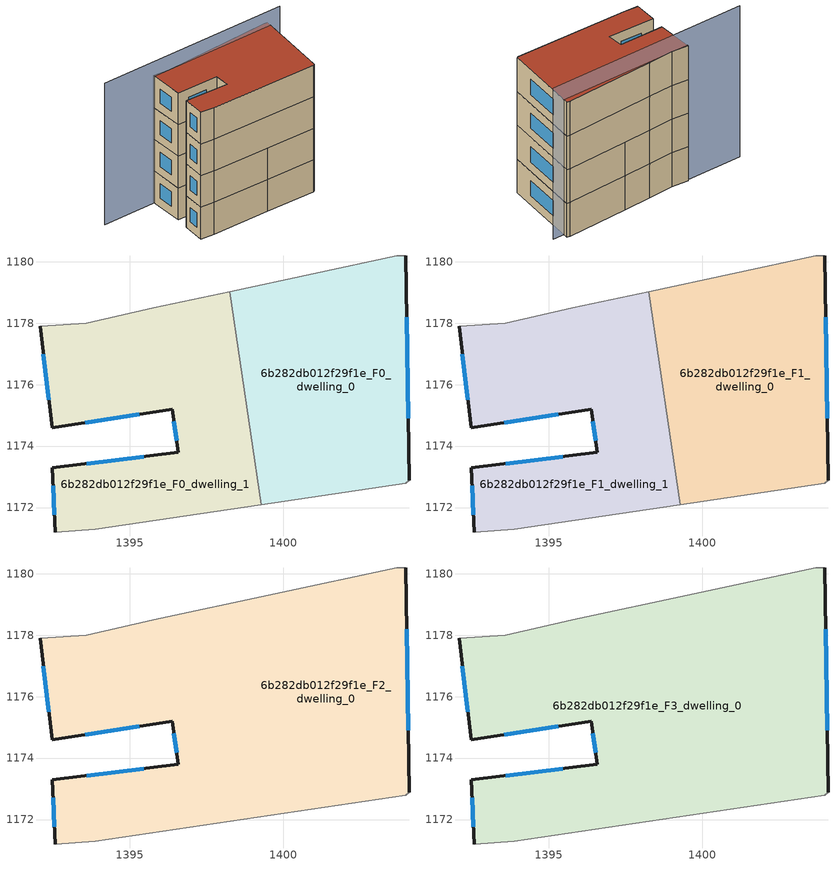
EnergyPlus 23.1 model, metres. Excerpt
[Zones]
6b282db012f29f1e_F0_dwelling_0
 floor ground (EU_floor_Construction): 1403.99,1180.2 1404.09,1172.89 1403.98,1172.79 1399.28,1172.09 1398.25,1179.03 1403.69,1180.2 z0
 wall outside (EU_wall_Construction): 1404.09,1172.89 1403.99,1180.2 z0:3
 wall adiabatic (EU_wall_Construction): 1399.28,1172.09 1403.98,1172.79 1404.09,1172.89 / 1403.99,1180.2 1403.69,1180.2 1398.25,1179.03 z0:3
 wall to 6b282db012f29f1e_F0_dwelling_1 (EU_wall_Construction): 1398.25,1179.03 1399.28,1172.09 z0:3
 window (EU_Window_Construction): 1404.06,1174.9 1404.01,1178.19 z0.83:2.17
6b282db012f29f1e_F0_dwelling_1
 floor ground (EU_floor_Construction): 1398.25,1179.03 1399.28,1172.09 1393.88,1171.29 1392.58,1171.19 1392.48,1173.29 1396.58,1173.79 1396.38,1175.2 1392.48,1174.6 1392.08,1177.9 1393.58,1178 1395.78,1178.5 z0
 wall outside (EU_wall_Construction): 1392.08,1177.9 1392.48,1174.6 1396.38,1175.2 1396.58,1173.79 1392.48,1173.29 1392.58,1171.19 z0:3
 wall adiabatic (EU_wall_Construction): 1392.58,1171.19 1393.88,1171.29 1399.28,1172.09 / 1398.25,1179.03 1395.78,1178.5 1393.58,1178 1392.08,1177.9 z0:3
 window (EU_Window_Construction): 1392.5,1172.72 1392.55,1171.77 / 1395.45,1173.66 1393.61,1173.43 / 1396.44,1174.81 1396.53,1174.18 / 1393.55,1174.76 1395.31,1175.03 / 1392.19,1176.99 1392.37,1175.5 z0.83:2.17
6b282db012f29f1e_F1_dwelling_0
 floor to 6b282db012f29f1e_F0_dwelling_0 (EU_floor_Construction): 1403.99,1180.2 1404.09,1172.89 1403.98,1172.79 1399.28,1172.09 1398.25,1179.03 1403.69,1180.2 z3
 wall outside (EU_wall_Construction): 1404.09,1172.89 1403.99,1180.2 z3:6
 wall adiabatic (EU_wall_Construction): 1399.28,1172.09 1403.98,1172.79 1404.09,1172.89 / 1403.99,1180.2 1403.69,1180.2 1398.25,1179.03 z3:6
 wall to 6b282db012f29f1e_F1_dwelling_1 (EU_wall_Construction): 1398.25,1179.03 1399.28,1172.09 z3:6
 window (EU_Window_Construction): 1404.06,1174.9 1404.01,1178.19 z3.83:5.17
6b282db012f29f1e_F1_dwelling_1
 floor to 6b282db012f29f1e_F0_dwelling_1 (EU_floor_Construction): 1398.25,1179.03 1399.28,1172.09 1393.88,1171.29 1392.58,1171.19 1392.48,1173.29 1396.58,1173.79 1396.38,1175.2 1392.48,1174.6 1392.08,1177.9 1393.58,1178 1395.78,1178.5 z3
 wall outside (EU_wall_Construction): 1392.08,1177.9 1392.48,1174.6 1396.38,1175.2 1396.58,1173.79 1392.48,1173.29 1392.58,1171.19 z3:6
 wall adiabatic (EU_wall_Construction): 1392.58,1171.19 1393.88,1171.29 1399.28,1172.09 / 1398.25,1179.03 1395.78,1178.5 1393.58,1178 1392.08,1177.9 z3:6
 window (EU_Window_Construction): 1392.5,1172.72 1392.55,1171.77 / 1395.45,1173.66 1393.61,1173.43 / 1396.44,1174.81 1396.53,1174.18 / 1393.55,1174.76 1395.31,1175.03 / 1392.19,1176.99 1392.37,1175.5 z3.83:5.17
6b282db012f29f1e_F2_dwelling_0
 floor to 6b282db012f29f1e_F1_dwelling_0 (EU_floor_Construction): 1403.99,1180.2 1404.09,1172.89 1403.98,1172.79 1399.28,1172.09 1398.25,1179.03 1403.69,1180.2 z6
 floor to 6b282db012f29f1e_F1_dwelling_1 (EU_floor_Construction): 1398.25,1179.03 1399.28,1172.09 1393.88,1171.29 1392.58,1171.19 1392.48,1173.29 1396.58,1173.79 1396.38,1175.2 1392.48,1174.6 1392.08,1177.9 1393.58,1178 1395.78,1178.5 z6
 wall outside (EU_wall_Construction): 1404.09,1172.89 1403.99,1180.2 / 1392.08,1177.9 1392.48,1174.6 1396.38,1175.2 1396.58,1173.79 1392.48,1173.29 1392.58,1171.19 z6:9
 wall adiabatic (EU_wall_Construction): 1392.58,1171.19 1393.88,1171.29 1403.98,1172.79 1404.09,1172.89 / 1403.99,1180.2 1403.69,1180.2 1395.78,1178.5 1393.58,1178 1392.08,1177.9 z6:9
 window (EU_Window_Construction): 1404.06,1174.9 1404.01,1178.19 / 1392.5,1172.72 1392.55,1171.77 / 1395.45,1173.66 1393.61,1173.43 / 1396.44,1174.81 1396.53,1174.18 / 1393.55,1174.76 1395.31,1175.03 / 1392.19,1176.99 1392.37,1175.5 z6.83:8.17
6b282db012f29f1e_F3_dwelling_0
 floor to 6b282db012f29f1e_F2_dwelling_0 (EU_floor_Construction): 1403.99,1180.2 1404.09,1172.89 1403.98,1172.79 1393.88,1171.29 1392.58,1171.19 1392.48,1173.29 1396.58,1173.79 1396.38,1175.2 1392.48,1174.6 1392.08,1177.9 1393.58,1178 1395.78,1178.5 1403.69,1180.2 z9
 wall outside (EU_wall_Construction): 1404.09,1172.89 1403.99,1180.2 / 1392.08,1177.9 1392.48,1174.6 1396.38,1175.2 1396.58,1173.79 1392.48,1173.29 1392.58,1171.19 z9:12
 wall adiabatic (EU_wall_Construction): 1392.58,1171.19 1393.88,1171.29 1403.98,1172.79 1404.09,1172.89 / 1403.99,1180.2 1403.69,1180.2 1395.78,1178.5 1393.58,1178 1392.08,1177.9 z9:12
 window (EU_Window_Construction): 1404.06,1174.9 1404.01,1178.19 / 1392.5,1172.72 1392.55,1171.77 / 1395.45,1173.66 1393.61,1173.43 / 1396.44,1174.81 1396.53,1174.18 / 1393.55,1174.76 1395.31,1175.03 / 1392.19,1176.99 1392.37,1175.5 z9.83:11.17
 roof outside (EU_roof_Construction): 1403.98,1172.79 1404.09,1172.89 1403.99,1180.2 1403.69,1180.2 1395.78,1178.5 1393.58,1178 1392.08,1177.9 1392.48,1174.6 1396.38,1175.2 1396.58,1173.79 1392.48,1173.29 1392.58,1171.19 1393.88,1171.29 z12
shading: 1404.99,1179.9 1387.02,1176.91 z0:13.4
[Building]
EU S2 Campaign: North Axis=0; Terrain=City; Solar Distribution=FullExterior
[Site:Location]
Lyon-Bron: Latitude=45.75; Longitude=5; Time Zone=1; Elevation=198
[SizingPeriod:WeatherFileDays]
AnnualSizingPeriod: Begin Month=1; Begin Day of Month=1; End Month=12; End Day of Month=31; Day of Week for Start Day=Monday; Use Weather File Daylight Saving Period=No; Use Weather File Rain and Snow Indicators=No
[MATERIAL]
EU_InternalMass_Material: Roughness=MediumRough; Thickness=0.1; Conductivity=1; Density=1800; Specific Heat=900; Thermal Absorptance=0.9; Solar Absorptance=0.7; Visible Absorptance=0.7
[MATERIAL:NOMASS] Roughness=MediumRough; Thermal Absorptance=0.9; Solar Absorptance=0.7; Visible Absorptance=0.7
Name | Thermal Resistance
EU_wall_NoMass | 0.87146
EU_roof_NoMass | 0.842276
EU_floor_NoMass | 0.496999
[WINDOWMATERIAL:SIMPLEGLAZINGSYSTEM]
EU_Window_SimpleGlazing: UFactor=2.2525; Solar Heat Gain Coefficient=0.76; Visible Transmittance=0.76
[CONSTRUCTION]
EU_wall_Construction: EU_wall_NoMass
EU_roof_Construction: EU_roof_NoMass
EU_floor_Construction: EU_floor_NoMass
EU_Window_Construction: EU_Window_SimpleGlazing
EU_InternalMass_Construction: EU_InternalMass_Material
[ZONE] Type=1; Multiplier=1; Ceiling Height=autocalculate; Floor Area=autocalculate; Part of Total Floor Area=Yes
Name | Volume
6b282db012f29f1e_F0_dwelling_0; 6b282db012f29f1e_F1_dwelling_0 | 115.457
6b282db012f29f1e_F2_dwelling_0 | 230.911
6b282db012f29f1e_F3_dwelling_0 | 230.917
6b282db012f29f1e_F0_dwelling_1; 6b282db012f29f1e_F1_dwelling_1 | 115.455
[INTERNALMASS] Construction=EU_InternalMass_Construction
Name | Zone or ZoneList | Surface Area
6b282db012f29f1e_F0_dwelling_0_EU_InternalMass | 6b282db012f29f1e_F0_dwelling_0 | 38.4856
6b282db012f29f1e_F0_dwelling_1_EU_InternalMass | 6b282db012f29f1e_F0_dwelling_1 | 38.4851
6b282db012f29f1e_F1_dwelling_0_EU_InternalMass | 6b282db012f29f1e_F1_dwelling_0 | 38.4856
6b282db012f29f1e_F1_dwelling_1_EU_InternalMass | 6b282db012f29f1e_F1_dwelling_1 | 38.4851
6b282db012f29f1e_F2_dwelling_0_EU_InternalMass | 6b282db012f29f1e_F2_dwelling_0 | 76.9725
6b282db012f29f1e_F3_dwelling_0_EU_InternalMass | 6b282db012f29f1e_F3_dwelling_0 | 76.9725
[OTHEREQUIPMENT] Fuel Type=Electricity; Design Level Calculation Method=Watts/Area; Power per Zone Floor Area=1; Fraction Latent=0; Fraction Radiant=0; Fraction Lost=0; Carbon Dioxide Generation Rate=0; EndUse Subcategory=EU_Step8_InternalGains
Name | Zone or ZoneList or Space or SpaceList | Schedule
EU_Step8_InternalGain_6b282db012f29f1e_F0_dwelling_0_f000 | 6b282db012f29f1e_F0_dwelling_0 | EU_Step8_GainSchedule_6b282db012f29f1e_F0_dwelling_0_f000
EU_Step8_InternalGain_6b282db012f29f1e_F0_dwelling_1_f000 | 6b282db012f29f1e_F0_dwelling_1 | EU_Step8_GainSchedule_6b282db012f29f1e_F0_dwelling_1_f000
EU_Step8_InternalGain_6b282db012f29f1e_F1_dwelling_0_f000 | 6b282db012f29f1e_F1_dwelling_0 | EU_Step8_GainSchedule_6b282db012f29f1e_F1_dwelling_0_f000
EU_Step8_InternalGain_6b282db012f29f1e_F1_dwelling_1_f000 | 6b282db012f29f1e_F1_dwelling_1 | EU_Step8_GainSchedule_6b282db012f29f1e_F1_dwelling_1_f000
EU_Step8_InternalGain_6b282db012f29f1e_F2_dwelling_0_f000 | 6b282db012f29f1e_F2_dwelling_0 | EU_Step8_GainSchedule_6b282db012f29f1e_F2_dwelling_0_f000
EU_Step8_InternalGain_6b282db012f29f1e_F3_dwelling_0_f000 | 6b282db012f29f1e_F3_dwelling_0 | EU_Step8_GainSchedule_6b282db012f29f1e_F3_dwelling_0_f000
[ZONEVENTILATION:DESIGNFLOWRATE] Schedule=EU_AlwaysOn; Design Flow Rate Calculation Method=AirChanges/Hour; Air Changes per Hour=0.425; Ventilation Type=Natural; Fan Pressure Rise=0; Fan Total Efficiency=1; Constant Term Coefficient=1; Temperature Term Coefficient=0; Velocity Term Coefficient=0; Velocity Squared Term Coefficient=0; Minimum Indoor Temperature=-100; Maximum Indoor Temperature=100; Delta Temperature=-100; Minimum Outdoor Temperature=-100; Maximum Outdoor Temperature=100; Maximum Wind Speed=40
Name | Zone or ZoneList or Space or SpaceList
EU_ConstantAir_6b282db012f29f1e_F0_dwelling_0 | 6b282db012f29f1e_F0_dwelling_0
EU_ConstantAir_6b282db012f29f1e_F0_dwelling_1 | 6b282db012f29f1e_F0_dwelling_1
EU_ConstantAir_6b282db012f29f1e_F1_dwelling_0 | 6b282db012f29f1e_F1_dwelling_0
EU_ConstantAir_6b282db012f29f1e_F1_dwelling_1 | 6b282db012f29f1e_F1_dwelling_1
EU_ConstantAir_6b282db012f29f1e_F2_dwelling_0 | 6b282db012f29f1e_F2_dwelling_0
EU_ConstantAir_6b282db012f29f1e_F3_dwelling_0 | 6b282db012f29f1e_F3_dwelling_0
[HVACTEMPLATE:THERMOSTAT] Constant Heating Setpoint=20; Constant Cooling Setpoint=50
EU_HeatOnly_6b282db012f29f1e_F0_dwelling_0; EU_HeatOnly_6b282db012f29f1e_F0_dwelling_1; EU_HeatOnly_6b282db012f29f1e_F1_dwelling_0; EU_HeatOnly_6b282db012f29f1e_F1_dwelling_1; EU_HeatOnly_6b282db012f29f1e_F2_dwelling_0; EU_HeatOnly_6b282db012f29f1e_F3_dwelling_0
[HVACTEMPLATE:ZONE:IDEALLOADSAIRSYSTEM] System Availability Schedule=EU_AlwaysOn; Maximum Heating Supply Air Temperature=50; Minimum Cooling Supply Air Temperature=13; Maximum Heating Supply Air Humidity Ratio=0.0156; Minimum Cooling Supply Air Humidity Ratio=0.0077; Heating Limit=NoLimit; Cooling Limit=NoLimit; Heating Availability Schedule=EU_AlwaysOn; Cooling Availability Schedule=EU_CoolingOff; Dehumidification Control Type=ConstantSensibleHeatRatio; Cooling Sensible Heat Ratio=0.7; Dehumidification Setpoint=60; Humidification Control Type=None; Humidification Setpoint=30; Outdoor Air Method=None; Outdoor Air Flow Rate per Person=0.00944; Outdoor Air Flow Rate per Zone Floor Area=0; Outdoor Air Flow Rate per Zone=0; Demand Controlled Ventilation Type=None; Outdoor Air Economizer Type=NoEconomizer; Heat Recovery Type=None; Sensible Heat Recovery Effectiveness=0.7; Latent Heat Recovery Effectiveness=0.65
Name | Template Thermostat
6b282db012f29f1e_F0_dwelling_0 | EU_HeatOnly_6b282db012f29f1e_F0_dwelling_0
6b282db012f29f1e_F0_dwelling_1 | EU_HeatOnly_6b282db012f29f1e_F0_dwelling_1
6b282db012f29f1e_F1_dwelling_0 | EU_HeatOnly_6b282db012f29f1e_F1_dwelling_0
6b282db012f29f1e_F1_dwelling_1 | EU_HeatOnly_6b282db012f29f1e_F1_dwelling_1
6b282db012f29f1e_F2_dwelling_0 | EU_HeatOnly_6b282db012f29f1e_F2_dwelling_0
6b282db012f29f1e_F3_dwelling_0 | EU_HeatOnly_6b282db012f29f1e_F3_dwelling_0
[SIZING:ZONE] Zone Cooling Design Supply Air Temperature Input Method=SupplyAirTemperature; Zone Cooling Design Supply Air Temperature=13; Zone Heating Design Supply Air Temperature Input Method=SupplyAirTemperature; Zone Heating Design Supply Air Temperature=50; Zone Cooling Design Supply Air Humidity Ratio=0.008; Zone Heating Design Supply Air Humidity Ratio=0.008; Cooling Design Air Flow Method=DesignDay; Cooling Design Air Flow Rate=0; Cooling Minimum Air Flow per Zone Floor Area=0.000762; Cooling Minimum Air Flow=0; Cooling Minimum Air Flow Fraction=0.2; Heating Design Air Flow Method=DesignDay; Heating Design Air Flow Rate=0; Heating Maximum Air Flow per Zone Floor Area=0.002032; Heating Maximum Air Flow=0.141576; Heating Maximum Air Flow Fraction=0.3; Account for Dedicated Outdoor Air System=No; Dedicated Outdoor Air System Control Strategy=NeutralSupplyAir; Dedicated Outdoor Air Low Setpoint Temperature for Design=autosize; Dedicated Outdoor Air High Setpoint Temperature for Design=autosize; Zone Load Sizing Method=Sensible Load Only No Latent Load; Zone Latent Cooling Design Supply Air Humidity Ratio Input Method=HumidityRatioDifference; Zone Cooling Design Supply Air Humidity Ratio Difference=0.005; Zone Latent Heating Design Supply Air Humidity Ratio Input Method=HumidityRatioDifference; Zone Humidification Design Supply Air Humidity Ratio Difference=0.005
6b282db012f29f1e_F0_dwelling_0; 6b282db012f29f1e_F0_dwelling_1; 6b282db012f29f1e_F1_dwelling_0; 6b282db012f29f1e_F1_dwelling_1; 6b282db012f29f1e_F2_dwelling_0; 6b282db012f29f1e_F3_dwelling_0
[SCHEDULE:CONSTANT]
Name | Hourly Value
EU_AlwaysOn | 1
EU_CoolingOff | 0
[SCHEDULE:FILE] Column Number=1; Rows to Skip at Top=0; Number of Hours of Data=8760; Column Separator=Comma; Interpolate to Timestep=No; Minutes per Item=60; Adjust Schedule for Daylight Savings=Yes
Name | File
EU_Step8_GainSchedule_6b282db012f29f1e_F0_dwelling_0_f000 | ../../schedules/6b282db012f29f1e/6b282db012f29f1e_F0_dwelling_0_f000_gain.csv
EU_Step8_GainSchedule_6b282db012f29f1e_F0_dwelling_1_f000 | ../../schedules/6b282db012f29f1e/6b282db012f29f1e_F0_dwelling_1_f000_gain.csv
EU_Step8_GainSchedule_6b282db012f29f1e_F1_dwelling_0_f000 | ../../schedules/6b282db012f29f1e/6b282db012f29f1e_F1_dwelling_0_f000_gain.csv
EU_Step8_GainSchedule_6b282db012f29f1e_F1_dwelling_1_f000 | ../../schedules/6b282db012f29f1e/6b282db012f29f1e_F1_dwelling_1_f000_gain.csv
EU_Step8_GainSchedule_6b282db012f29f1e_F2_dwelling_0_f000 | ../../schedules/6b282db012f29f1e/6b282db012f29f1e_F2_dwelling_0_f000_gain.csv
EU_Step8_GainSchedule_6b282db012f29f1e_F3_dwelling_0_f000 | ../../schedules/6b282db012f29f1e/6b282db012f29f1e_F3_dwelling_0_f000_gain.csv
